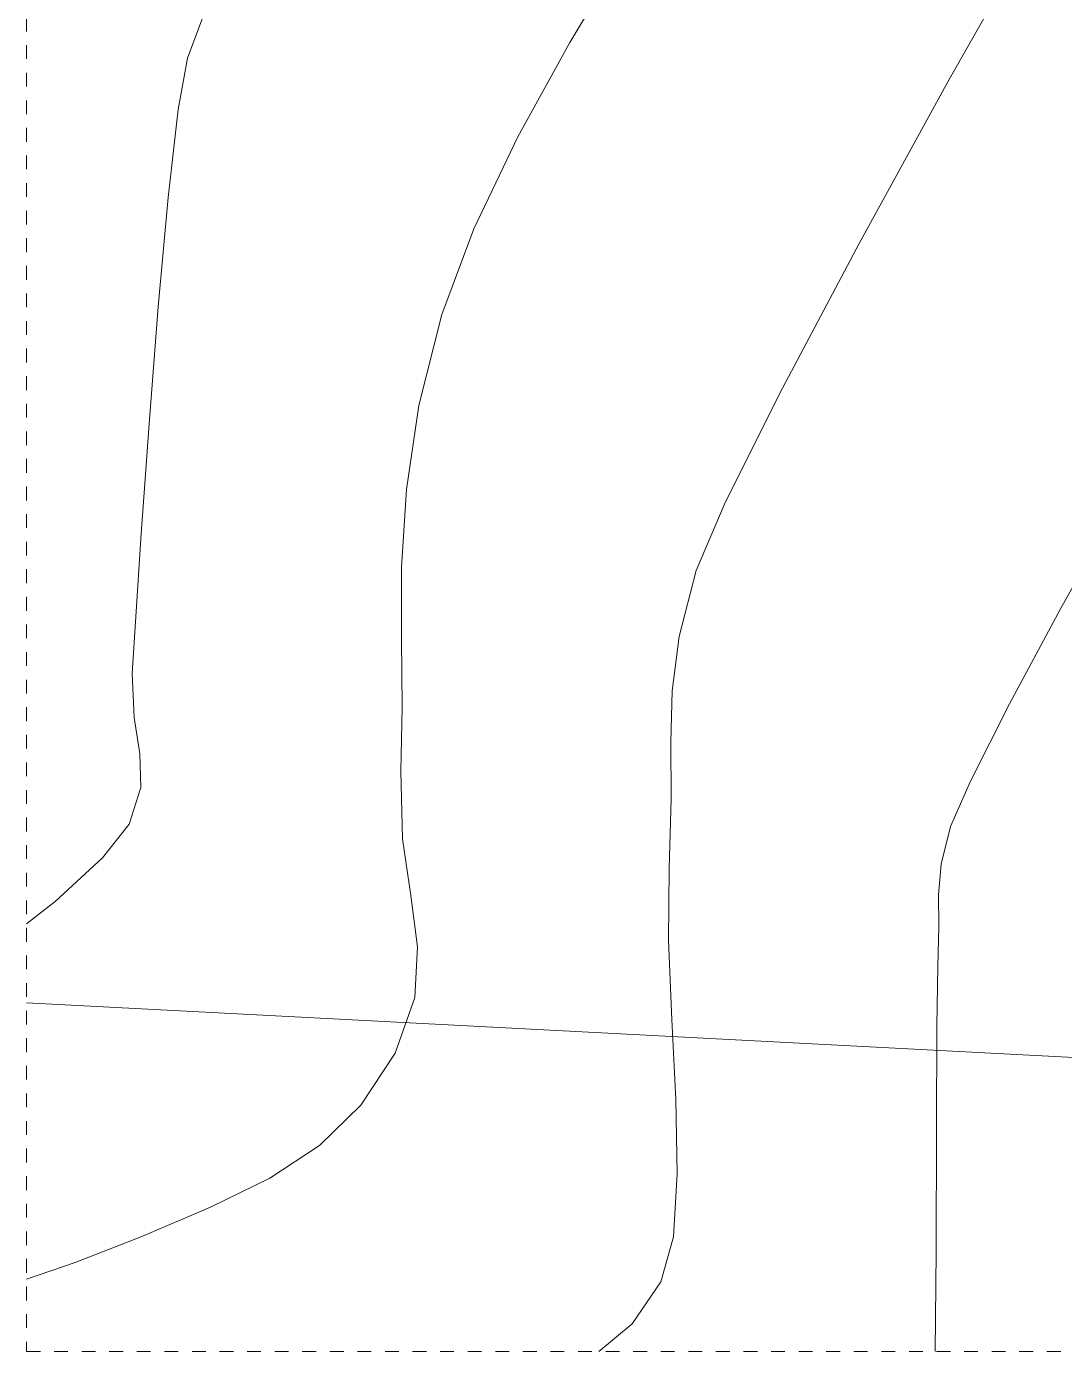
# Model space of a CAD drawing. Header units: metres. Extents: x 48 to 635, y -15 to 39.
# Drawn here: x 48.38 to 56.34, y 3.75 to 13.92 of the extents above; entities that cross this region are included whole.
import ezdxf

# ---------------------------------------------------------------- set-up
doc = ezdxf.new("R2010")
doc.units = ezdxf.units.M
doc.header["$MEASUREMENT"] = 0
doc.linetypes.add('Dashed', pattern=[0.211667, 0.105833, -0.105833])
doc.layers.add('Interior - Furniture', color=7, linetype='Continuous')

msp = doc.modelspace()

# ---------------------------------------------------------------- linework, layer by layer
at = {"layer": 'Interior - Furniture', "color": 8, "linetype": 'Dashed', "lineweight": 13}
for p, q in [((48.377, 38.751), (48.377, 3.751)), ((48.377, 3.751), (85.877, 3.751))]:
    msp.add_line(p, q, dxfattribs=at)
at = {"layer": 'Interior - Furniture', "color": 8, "linetype": 'Continuous', "lineweight": 13}
for p, q in [((55.448, 13.493), (56.158, 14.754)), ((52.546, 13.795), (52.977, 14.515)), ((49.612, 13.674), (49.729, 13.99)), ((52.148, 13.07), (52.546, 13.795)), ((49.54, 13.28), (49.612, 13.674)), ((54.768, 12.253), (55.448, 13.493)), ((49.464, 12.607), (49.54, 13.28)), ((51.811, 12.366), (52.148, 13.07)), ((49.388, 11.766), (49.464, 12.607)), ((51.564, 11.709), (51.811, 12.366)), ((54.179, 11.143), (54.768, 12.253)), ((49.317, 10.868), (49.388, 11.766)), ((51.387, 11.009), (51.564, 11.709)), ((53.741, 10.27), (54.179, 11.143)), ((51.293, 10.365), (51.387, 11.009)), ((49.257, 10.026), (49.317, 10.868)), ((51.256, 9.77), (51.293, 10.365)), ((53.516, 9.744), (53.741, 10.27)), ((56.313, 9.45), (56.735, 10.208)), ((49.212, 9.351), (49.257, 10.026)), ((51.254, 9.216), (51.256, 9.77)), ((53.386, 9.238), (53.516, 9.744)), ((55.922, 8.721), (56.313, 9.45)), ((49.188, 8.954), (49.212, 9.351)), ((51.259, 8.696), (51.254, 9.216)), ((53.332, 8.82), (53.386, 9.238)), ((49.203, 8.615), (49.188, 8.954)), ((53.322, 8.427), (53.332, 8.82)), ((51.249, 8.205), (51.259, 8.696)), ((55.621, 8.128), (55.922, 8.721)), ((49.246, 8.336), (49.203, 8.615)), ((53.325, 7.993), (53.322, 8.427)), ((49.254, 8.078), (49.246, 8.336)), ((51.263, 7.685), (51.249, 8.205)), ((49.165, 7.797), (49.254, 8.078)), ((55.468, 7.779), (55.621, 8.128)), ((53.31, 7.456), (53.325, 7.993)), ((48.961, 7.54), (49.165, 7.797)), ((55.398, 7.49), (55.468, 7.779)), ((51.326, 7.249), (51.263, 7.685)), ((48.597, 7.205), (48.961, 7.54)), ((53.305, 6.904), (53.31, 7.456)), ((55.377, 7.254), (55.398, 7.49)), ((51.378, 6.856), (51.326, 7.249)), ((55.378, 7.013), (55.377, 7.254)), ((48.377, 7.032), (48.597, 7.205)), ((55.371, 6.707), (55.378, 7.013)), ((51.358, 6.467), (51.378, 6.856)), ((53.33, 6.298), (53.305, 6.904)), ((55.363, 6.246), (55.371, 6.707)), ((51.205, 6.041), (51.358, 6.467)), ((53.36, 5.685), (53.33, 6.298)), ((55.361, 5.456), (55.363, 6.246)), ((50.942, 5.64), (51.205, 6.041)), ((50.625, 5.331), (50.942, 5.64)), ((53.372, 5.114), (53.36, 5.685)), ((55.359, 4.515), (55.361, 5.456)), ((50.245, 5.082), (50.625, 5.331)), ((53.342, 4.631), (53.372, 5.114)), ((49.794, 4.861), (50.245, 5.082)), ((49.263, 4.634), (49.794, 4.861)), ((48.751, 4.434), (49.263, 4.634)), ((53.246, 4.285), (53.342, 4.631)), ((55.351, 3.751), (55.359, 4.515)), ((48.377, 4.306), (48.751, 4.434)), ((53.026, 3.963), (53.246, 4.285)), ((52.77, 3.751), (53.026, 3.963))]:
    msp.add_line(p, q, dxfattribs=at)
at = {"layer": 'Interior - Furniture', "color": 7, "linetype": 'Continuous', "lineweight": 13}
for p, q in [((48.377, 6.426), (58.081, 5.919)), ((58.081, 5.919), (48.377, 6.426))]:
    msp.add_line(p, q, dxfattribs=at)

doc.saveas('drawing.dxf')
